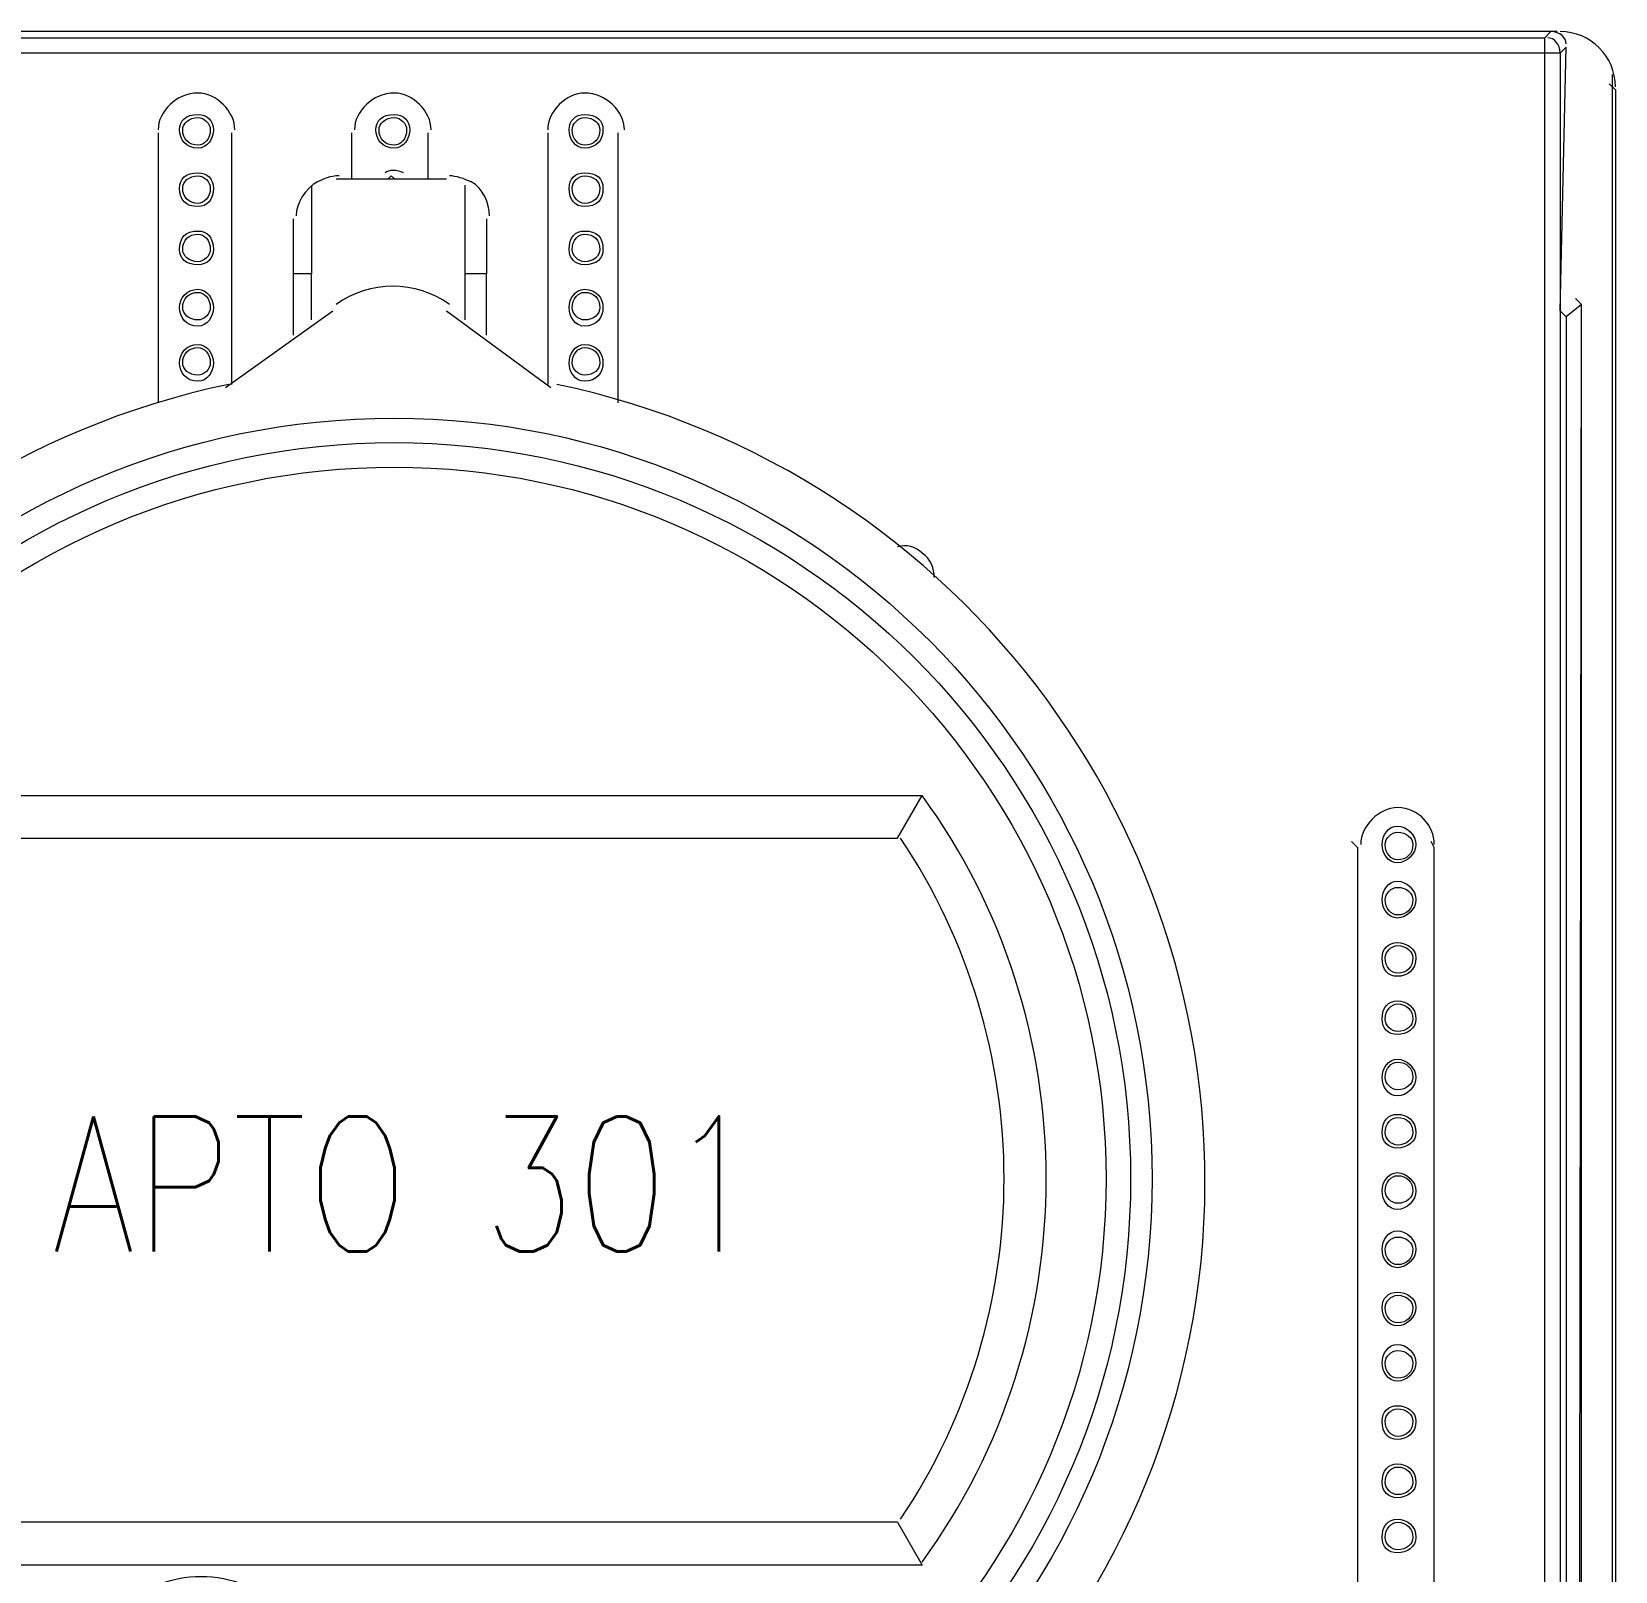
# Model space of a CAD drawing. Header units: metres. Extents: x 2999 to 3164, y 1641 to 1678.
# Drawn here: x 3004.64 to 3005.441, y 1656.895 to 1657.674 of the extents above; entities that cross this region are included whole.
import ezdxf

# ---------------------------------------------------------------- set-up
doc = ezdxf.new("R2010")
doc.units = ezdxf.units.M
doc.linetypes.add('CONTORNO_QUADRO_T', pattern=[0.35, 0.2, -0.15])
doc.styles.add('ROMANS', font='ROMANS.shx', dxfattribs={"width": 0.8, "height": 0.1})

msp = doc.modelspace()

# ---------------------------------------------------------------- linework, layer by layer
at = {"color": 7, "linetype": 'Continuous', "lineweight": 20, "true_color": 0x000007}
for points in [[(3005.41134, 1657.67379), (3004.23031, 1657.67379), (3004.23031, 1657.67379)], [(3005.40823, 1657.67379), (3004.23341, 1657.67379), (3004.23341, 1657.67379)], [(3004.23496, 1657.67069), (3005.40513, 1657.67069), (3005.40513, 1657.67069)], [(3005.40513, 1657.66293), (3004.23496, 1657.66293), (3004.23496, 1657.67069)], [(3005.40513, 1657.67069), (3005.40823, 1657.67379), (3005.40823, 1657.67379)], [(3005.41289, 1657.66293), (3005.40513, 1657.66293), (3005.40513, 1657.67069)], [(3005.40513, 1655.94026), (3005.40513, 1657.66293), (3005.40513, 1657.66293)], [(3005.41599, 1657.52946), (3005.41289, 1657.53256), (3005.41599, 1657.66603), (3005.41289, 1657.66293), (3005.41289, 1655.94026)], [(3005.43927, 1657.65206), (3005.43927, 1655.22637), (3005.43927, 1655.22637)], [(3005.44083, 1657.6443), (3005.43772, 1657.64741), (3005.43772, 1657.64741)], [(3005.44083, 1657.6443), (3005.44083, 1655.22482), (3005.44083, 1655.22482)], [(3004.70365, 1657.62258), (3004.70365, 1657.486), (3004.70365, 1657.486)], [(3004.7409, 1657.49532), (3004.7409, 1657.62258), (3004.7409, 1657.62258)], [(3004.80142, 1657.62258), (3004.80142, 1657.5993), (3004.80142, 1657.5993)], [(3004.84022, 1657.5993), (3004.84022, 1657.62258), (3004.84022, 1657.62258)], [(3004.90075, 1657.62258), (3004.90075, 1657.49532), (3004.90075, 1657.49532)], [(3004.93644, 1657.486), (3004.93644, 1657.62258), (3004.93644, 1657.62258)], [(3004.78125, 1657.59619), (3004.78125, 1657.55119), (3004.78125, 1657.55119)], [(3004.79366, 1657.5993), (3004.84953, 1657.5993), (3004.84953, 1657.5993)], [(3004.82315, 1657.5993), (3004.8216, 1657.60085), (3004.82005, 1657.5993)], [(3004.85884, 1657.59619), (3004.85884, 1657.55119), (3004.85884, 1657.55119)], [(3004.77194, 1657.57912), (3004.77194, 1657.55119), (3004.77194, 1657.55119)], [(3004.86971, 1657.57912), (3004.86971, 1657.55119), (3004.86971, 1657.55119)], [(3004.78125, 1657.52791), (3004.78125, 1657.55119), (3004.77194, 1657.55119), (3004.77194, 1657.52015)], [(3004.86971, 1657.52015), (3004.86971, 1657.55119), (3004.85884, 1657.55119), (3004.85884, 1657.52791)], [(3005.42375, 1655.28845), (3005.42065, 1655.29155), (3005.42375, 1657.53567), (3005.42065, 1657.53877)], [(3004.73779, 1657.49376), (3004.79211, 1657.53256), (3004.79211, 1657.53256)], [(3004.84953, 1657.53256), (3004.9023, 1657.49376), (3004.9023, 1657.49376)], [(3005.42375, 1655.28845), (3005.42375, 1657.53567), (3005.41599, 1657.52946), (3005.41599, 1655.29)], [(3004.55311, 1657.28735), (3005.09009, 1657.28735), (3005.09009, 1657.28735)], [(3004.56397, 1657.26563), (3005.07767, 1657.26563), (3005.09009, 1657.28735)], [(3005.31046, 1657.26097), (3005.30736, 1657.26408), (3005.30736, 1657.26408)], [(3005.31046, 1657.26097), (3005.31046, 1656.60139), (3005.31046, 1656.60139)], [(3005.31046, 1657.26097), (3005.31046, 1656.60139), (3005.31046, 1656.60139)], [(3005.34926, 1657.26097), (3005.34771, 1657.26408), (3005.34771, 1657.26408)], [(3005.34926, 1656.60139), (3005.34926, 1657.26097), (3005.34926, 1657.26097)], [(3005.34926, 1656.60139), (3005.34926, 1657.26097), (3005.34926, 1657.26097)], [(3005.07767, 1656.91954), (3004.56397, 1656.91954), (3004.56397, 1656.91954)], [(3005.07767, 1656.91954), (3005.09009, 1656.89782), (3005.09009, 1656.89782)], [(3005.09009, 1656.89782), (3004.55311, 1656.89782), (3004.55311, 1656.89782)]]:
    msp.add_lwpolyline(points, dxfattribs=at)
for points in [[(3005.41289, 1657.66293), (3005.41289, 1657.66758), (3005.40979, 1657.67069), (3005.40668, 1657.67069)], [(3005.41599, 1657.66758), (3005.41599, 1657.67069), (3005.41289, 1657.67379), (3005.40823, 1657.67379)], [(3005.44083, 1657.64585), (3005.44083, 1657.66137), (3005.42841, 1657.67379), (3005.41289, 1657.67379)], [(3005.44083, 1657.64585), (3005.44083, 1657.66137), (3005.42841, 1657.67379), (3005.41289, 1657.67379)], [(3004.82781, 1657.6024), (3004.8247, 1657.60395), (3004.82005, 1657.60395), (3004.81849, 1657.6024)], [(3004.78435, 1657.59774), (3004.77814, 1657.59464), (3004.77349, 1657.58688), (3004.77349, 1657.58067)], [(3004.79522, 1657.60085), (3004.79056, 1657.60085), (3004.78746, 1657.5993), (3004.78435, 1657.59774)], [(3004.86195, 1657.59774), (3004.85884, 1657.5993), (3004.85419, 1657.60085), (3004.85109, 1657.60085)], [(3004.87126, 1657.58067), (3004.87126, 1657.58688), (3004.86816, 1657.59464), (3004.86195, 1657.59774)], [(3004.85109, 1657.53567), (3004.83401, 1657.54808), (3004.81073, 1657.54808), (3004.79366, 1657.53567)], [(3005.09009, 1656.89937), (3005.17389, 1657.01421), (3005.17389, 1657.17251), (3005.09009, 1657.28735)], [(3005.07922, 1656.9211), (3005.14906, 1657.02508), (3005.14906, 1657.16165), (3005.07922, 1657.26563)]]:
    msp.add_open_spline(points, degree=3, dxfattribs=at)
for points, knots in [([(3004.74245, 1657.62413), (3004.74245, 1657.63344), (3004.73314, 1657.64275), (3004.72383, 1657.64275), (3004.72383, 1657.64275), (3004.71296, 1657.64275), (3004.70365, 1657.63344), (3004.70365, 1657.62413)], [0, 0, 0, 0, 0.125, 0.125, 0.125, 0.125001, 1, 1, 1, 1]), ([(3004.84177, 1657.62413), (3004.84177, 1657.63344), (3004.83246, 1657.64275), (3004.82315, 1657.64275), (3004.82315, 1657.64275), (3004.81229, 1657.64275), (3004.80297, 1657.63344), (3004.80297, 1657.62413)], [0, 0, 0, 0, 0.125, 0.125, 0.125, 0.125001, 1, 1, 1, 1]), ([(3004.93955, 1657.62413), (3004.93955, 1657.63344), (3004.93023, 1657.64275), (3004.91937, 1657.64275), (3004.91937, 1657.64275), (3004.91006, 1657.64275), (3004.90075, 1657.63344), (3004.90075, 1657.62413)], [0, 0, 0, 0, 0.125, 0.125, 0.125, 0.125001, 1, 1, 1, 1]), ([(3004.73159, 1657.62413), (3004.73159, 1657.62878), (3004.72848, 1657.63189), (3004.72383, 1657.63189), (3004.72383, 1657.63189), (3004.71762, 1657.63189), (3004.71451, 1657.62878), (3004.71451, 1657.62413), (3004.71451, 1657.62413), (3004.71451, 1657.61947), (3004.71762, 1657.61482), (3004.72383, 1657.61482), (3004.72383, 1657.61482), (3004.72848, 1657.61482), (3004.73159, 1657.61947), (3004.73159, 1657.62413)], [0, 0, 0, 0, 0.0625, 0.0625, 0.0625, 0.062501, 0.125, 0.125, 0.125, 0.125001, 0.1875, 0.1875, 0.1875, 0.187501, 1, 1, 1, 1]), ([(3004.73003, 1657.62413), (3004.73003, 1657.62723), (3004.72693, 1657.63034), (3004.72383, 1657.63034), (3004.72383, 1657.63034), (3004.71917, 1657.63034), (3004.71607, 1657.62723), (3004.71607, 1657.62413), (3004.71607, 1657.62413), (3004.71607, 1657.61947), (3004.71917, 1657.61637), (3004.72383, 1657.61637), (3004.72383, 1657.61637), (3004.72693, 1657.61637), (3004.73003, 1657.61947), (3004.73003, 1657.62413)], [0, 0, 0, 0, 0.0625, 0.0625, 0.0625, 0.062501, 0.125, 0.125, 0.125, 0.125001, 0.1875, 0.1875, 0.1875, 0.187501, 1, 1, 1, 1]), ([(3004.83091, 1657.62413), (3004.83091, 1657.62878), (3004.82781, 1657.63189), (3004.82315, 1657.63189), (3004.82315, 1657.63189), (3004.81694, 1657.63189), (3004.81384, 1657.62878), (3004.81384, 1657.62413), (3004.81384, 1657.62413), (3004.81384, 1657.61947), (3004.81694, 1657.61482), (3004.82315, 1657.61482), (3004.82315, 1657.61482), (3004.82781, 1657.61482), (3004.83091, 1657.61947), (3004.83091, 1657.62413)], [0, 0, 0, 0, 0.0625, 0.0625, 0.0625, 0.062501, 0.125, 0.125, 0.125, 0.125001, 0.1875, 0.1875, 0.1875, 0.187501, 1, 1, 1, 1]), ([(3004.82936, 1657.62413), (3004.82936, 1657.62723), (3004.82625, 1657.63034), (3004.82315, 1657.63034), (3004.82315, 1657.63034), (3004.81849, 1657.63034), (3004.81539, 1657.62723), (3004.81539, 1657.62413), (3004.81539, 1657.62413), (3004.81539, 1657.61947), (3004.81849, 1657.61637), (3004.82315, 1657.61637), (3004.82315, 1657.61637), (3004.82625, 1657.61637), (3004.82936, 1657.61947), (3004.82936, 1657.62413)], [0, 0, 0, 0, 0.0625, 0.0625, 0.0625, 0.062501, 0.125, 0.125, 0.125, 0.125001, 0.1875, 0.1875, 0.1875, 0.187501, 1, 1, 1, 1]), ([(3004.92868, 1657.62413), (3004.92868, 1657.62878), (3004.92558, 1657.63189), (3004.91937, 1657.63189), (3004.91937, 1657.63189), (3004.91472, 1657.63189), (3004.91161, 1657.62878), (3004.91161, 1657.62413), (3004.91161, 1657.62413), (3004.91161, 1657.61947), (3004.91472, 1657.61482), (3004.91937, 1657.61482), (3004.91937, 1657.61482), (3004.92558, 1657.61482), (3004.92868, 1657.61947), (3004.92868, 1657.62413)], [0, 0, 0, 0, 0.0625, 0.0625, 0.0625, 0.062501, 0.125, 0.125, 0.125, 0.125001, 0.1875, 0.1875, 0.1875, 0.187501, 1, 1, 1, 1]), ([(3004.92713, 1657.62413), (3004.92713, 1657.62723), (3004.92403, 1657.63034), (3004.91937, 1657.63034), (3004.91937, 1657.63034), (3004.91627, 1657.63034), (3004.91316, 1657.62723), (3004.91316, 1657.62413), (3004.91316, 1657.62413), (3004.91316, 1657.61947), (3004.91627, 1657.61637), (3004.91937, 1657.61637), (3004.91937, 1657.61637), (3004.92403, 1657.61637), (3004.92713, 1657.61947), (3004.92713, 1657.62413)], [0, 0, 0, 0, 0.0625, 0.0625, 0.0625, 0.062501, 0.125, 0.125, 0.125, 0.125001, 0.1875, 0.1875, 0.1875, 0.187501, 1, 1, 1, 1]), ([(3004.73159, 1657.59464), (3004.73159, 1657.5993), (3004.72848, 1657.6024), (3004.72383, 1657.6024), (3004.72383, 1657.6024), (3004.71762, 1657.6024), (3004.71451, 1657.5993), (3004.71451, 1657.59464), (3004.71451, 1657.59464), (3004.71451, 1657.58843), (3004.71762, 1657.58533), (3004.72383, 1657.58533), (3004.72383, 1657.58533), (3004.72848, 1657.58533), (3004.73159, 1657.58843), (3004.73159, 1657.59464)], [0, 0, 0, 0, 0.0625, 0.0625, 0.0625, 0.062501, 0.125, 0.125, 0.125, 0.125001, 0.1875, 0.1875, 0.1875, 0.187501, 1, 1, 1, 1]), ([(3004.92868, 1657.59464), (3004.92868, 1657.5993), (3004.92558, 1657.6024), (3004.91937, 1657.6024), (3004.91937, 1657.6024), (3004.91472, 1657.6024), (3004.91161, 1657.5993), (3004.91161, 1657.59464), (3004.91161, 1657.59464), (3004.91161, 1657.58843), (3004.91472, 1657.58533), (3004.91937, 1657.58533), (3004.91937, 1657.58533), (3004.92558, 1657.58533), (3004.92868, 1657.58843), (3004.92868, 1657.59464)], [0, 0, 0, 0, 0.0625, 0.0625, 0.0625, 0.062501, 0.125, 0.125, 0.125, 0.125001, 0.1875, 0.1875, 0.1875, 0.187501, 1, 1, 1, 1]), ([(3004.73003, 1657.59464), (3004.73003, 1657.59774), (3004.72693, 1657.60085), (3004.72383, 1657.60085), (3004.72383, 1657.60085), (3004.71917, 1657.60085), (3004.71607, 1657.59774), (3004.71607, 1657.59464), (3004.71607, 1657.59464), (3004.71607, 1657.58998), (3004.71917, 1657.58688), (3004.72383, 1657.58688), (3004.72383, 1657.58688), (3004.72693, 1657.58688), (3004.73003, 1657.58998), (3004.73003, 1657.59464)], [0, 0, 0, 0, 0.0625, 0.0625, 0.0625, 0.062501, 0.125, 0.125, 0.125, 0.125001, 0.1875, 0.1875, 0.1875, 0.187501, 1, 1, 1, 1]), ([(3004.92713, 1657.59464), (3004.92713, 1657.59774), (3004.92403, 1657.60085), (3004.91937, 1657.60085), (3004.91937, 1657.60085), (3004.91627, 1657.60085), (3004.91316, 1657.59774), (3004.91316, 1657.59464), (3004.91316, 1657.59464), (3004.91316, 1657.58998), (3004.91627, 1657.58688), (3004.91937, 1657.58688), (3004.91937, 1657.58688), (3004.92403, 1657.58688), (3004.92713, 1657.58998), (3004.92713, 1657.59464)], [0, 0, 0, 0, 0.0625, 0.0625, 0.0625, 0.062501, 0.125, 0.125, 0.125, 0.125001, 0.1875, 0.1875, 0.1875, 0.187501, 1, 1, 1, 1]), ([(3004.73159, 1657.5636), (3004.73159, 1657.56981), (3004.72848, 1657.57291), (3004.72383, 1657.57291), (3004.72383, 1657.57291), (3004.71762, 1657.57291), (3004.71451, 1657.56981), (3004.71451, 1657.5636), (3004.71451, 1657.5636), (3004.71451, 1657.55895), (3004.71762, 1657.55584), (3004.72383, 1657.55584), (3004.72383, 1657.55584), (3004.72848, 1657.55584), (3004.73159, 1657.55895), (3004.73159, 1657.5636)], [0, 0, 0, 0, 0.0625, 0.0625, 0.0625, 0.062501, 0.125, 0.125, 0.125, 0.125001, 0.1875, 0.1875, 0.1875, 0.187501, 1, 1, 1, 1]), ([(3004.73003, 1657.5636), (3004.73003, 1657.56826), (3004.72693, 1657.57136), (3004.72383, 1657.57136), (3004.72383, 1657.57136), (3004.71917, 1657.57136), (3004.71607, 1657.56826), (3004.71607, 1657.5636), (3004.71607, 1657.5636), (3004.71607, 1657.5605), (3004.71917, 1657.55739), (3004.72383, 1657.55739), (3004.72383, 1657.55739), (3004.72693, 1657.55739), (3004.73003, 1657.5605), (3004.73003, 1657.5636)], [0, 0, 0, 0, 0.0625, 0.0625, 0.0625, 0.062501, 0.125, 0.125, 0.125, 0.125001, 0.1875, 0.1875, 0.1875, 0.187501, 1, 1, 1, 1]), ([(3004.92868, 1657.5636), (3004.92868, 1657.56981), (3004.92558, 1657.57291), (3004.91937, 1657.57291), (3004.91937, 1657.57291), (3004.91472, 1657.57291), (3004.91161, 1657.56981), (3004.91161, 1657.5636), (3004.91161, 1657.5636), (3004.91161, 1657.55895), (3004.91472, 1657.55584), (3004.91937, 1657.55584), (3004.91937, 1657.55584), (3004.92558, 1657.55584), (3004.92868, 1657.55895), (3004.92868, 1657.5636)], [0, 0, 0, 0, 0.0625, 0.0625, 0.0625, 0.062501, 0.125, 0.125, 0.125, 0.125001, 0.1875, 0.1875, 0.1875, 0.187501, 1, 1, 1, 1]), ([(3004.92713, 1657.5636), (3004.92713, 1657.56826), (3004.92403, 1657.57136), (3004.91937, 1657.57136), (3004.91937, 1657.57136), (3004.91627, 1657.57136), (3004.91316, 1657.56826), (3004.91316, 1657.5636), (3004.91316, 1657.5636), (3004.91316, 1657.5605), (3004.91627, 1657.55739), (3004.91937, 1657.55739), (3004.91937, 1657.55739), (3004.92403, 1657.55739), (3004.92713, 1657.5605), (3004.92713, 1657.5636)], [0, 0, 0, 0, 0.0625, 0.0625, 0.0625, 0.062501, 0.125, 0.125, 0.125, 0.125001, 0.1875, 0.1875, 0.1875, 0.187501, 1, 1, 1, 1]), ([(3004.73159, 1657.53411), (3004.73159, 1657.53877), (3004.72848, 1657.54343), (3004.72383, 1657.54343), (3004.72383, 1657.54343), (3004.71762, 1657.54343), (3004.71451, 1657.53877), (3004.71451, 1657.53411), (3004.71451, 1657.53411), (3004.71451, 1657.52946), (3004.71762, 1657.5248), (3004.72383, 1657.5248), (3004.72383, 1657.5248), (3004.72848, 1657.5248), (3004.73159, 1657.52946), (3004.73159, 1657.53411)], [0, 0, 0, 0, 0.0625, 0.0625, 0.0625, 0.062501, 0.125, 0.125, 0.125, 0.125001, 0.1875, 0.1875, 0.1875, 0.187501, 1, 1, 1, 1]), ([(3004.73003, 1657.53411), (3004.73003, 1657.53877), (3004.72693, 1657.54187), (3004.72383, 1657.54187), (3004.72383, 1657.54187), (3004.71917, 1657.54187), (3004.71607, 1657.53877), (3004.71607, 1657.53411), (3004.71607, 1657.53411), (3004.71607, 1657.53101), (3004.71917, 1657.52791), (3004.72383, 1657.52791), (3004.72383, 1657.52791), (3004.72693, 1657.52791), (3004.73003, 1657.53101), (3004.73003, 1657.53411)], [0, 0, 0, 0, 0.0625, 0.0625, 0.0625, 0.062501, 0.125, 0.125, 0.125, 0.125001, 0.1875, 0.1875, 0.1875, 0.187501, 1, 1, 1, 1]), ([(3004.92868, 1657.53411), (3004.92868, 1657.53877), (3004.92558, 1657.54343), (3004.91937, 1657.54343), (3004.91937, 1657.54343), (3004.91472, 1657.54343), (3004.91161, 1657.53877), (3004.91161, 1657.53411), (3004.91161, 1657.53411), (3004.91161, 1657.52946), (3004.91472, 1657.5248), (3004.91937, 1657.5248), (3004.91937, 1657.5248), (3004.92558, 1657.5248), (3004.92868, 1657.52946), (3004.92868, 1657.53411)], [0, 0, 0, 0, 0.0625, 0.0625, 0.0625, 0.062501, 0.125, 0.125, 0.125, 0.125001, 0.1875, 0.1875, 0.1875, 0.187501, 1, 1, 1, 1]), ([(3004.92713, 1657.53411), (3004.92713, 1657.53877), (3004.92403, 1657.54187), (3004.91937, 1657.54187), (3004.91937, 1657.54187), (3004.91627, 1657.54187), (3004.91316, 1657.53877), (3004.91316, 1657.53411), (3004.91316, 1657.53411), (3004.91316, 1657.53101), (3004.91627, 1657.52791), (3004.91937, 1657.52791), (3004.91937, 1657.52791), (3004.92403, 1657.52791), (3004.92713, 1657.53101), (3004.92713, 1657.53411)], [0, 0, 0, 0, 0.0625, 0.0625, 0.0625, 0.062501, 0.125, 0.125, 0.125, 0.125001, 0.1875, 0.1875, 0.1875, 0.187501, 1, 1, 1, 1]), ([(3004.73159, 1657.50618), (3004.73159, 1657.51084), (3004.72848, 1657.51549), (3004.72383, 1657.51549), (3004.72383, 1657.51549), (3004.71762, 1657.51549), (3004.71451, 1657.51084), (3004.71451, 1657.50618), (3004.71451, 1657.50618), (3004.71451, 1657.50152), (3004.71762, 1657.49687), (3004.72383, 1657.49687), (3004.72383, 1657.49687), (3004.72848, 1657.49687), (3004.73159, 1657.50152), (3004.73159, 1657.50618)], [0, 0, 0, 0, 0.0625, 0.0625, 0.0625, 0.062501, 0.125, 0.125, 0.125, 0.125001, 0.1875, 0.1875, 0.1875, 0.187501, 1, 1, 1, 1]), ([(3004.92868, 1657.50618), (3004.92868, 1657.51084), (3004.92558, 1657.51549), (3004.91937, 1657.51549), (3004.91937, 1657.51549), (3004.91472, 1657.51549), (3004.91161, 1657.51084), (3004.91161, 1657.50618), (3004.91161, 1657.50618), (3004.91161, 1657.50152), (3004.91472, 1657.49687), (3004.91937, 1657.49687), (3004.91937, 1657.49687), (3004.92558, 1657.49687), (3004.92868, 1657.50152), (3004.92868, 1657.50618)], [0, 0, 0, 0, 0.0625, 0.0625, 0.0625, 0.062501, 0.125, 0.125, 0.125, 0.125001, 0.1875, 0.1875, 0.1875, 0.187501, 1, 1, 1, 1]), ([(3004.73003, 1657.50618), (3004.73003, 1657.51084), (3004.72693, 1657.51394), (3004.72383, 1657.51394), (3004.72383, 1657.51394), (3004.71917, 1657.51394), (3004.71607, 1657.51084), (3004.71607, 1657.50618), (3004.71607, 1657.50618), (3004.71607, 1657.50308), (3004.71917, 1657.49997), (3004.72383, 1657.49997), (3004.72383, 1657.49997), (3004.72693, 1657.49997), (3004.73003, 1657.50308), (3004.73003, 1657.50618)], [0, 0, 0, 0, 0.0625, 0.0625, 0.0625, 0.062501, 0.125, 0.125, 0.125, 0.125001, 0.1875, 0.1875, 0.1875, 0.187501, 1, 1, 1, 1]), ([(3004.92713, 1657.50618), (3004.92713, 1657.51084), (3004.92403, 1657.51394), (3004.91937, 1657.51394), (3004.91937, 1657.51394), (3004.91627, 1657.51394), (3004.91316, 1657.51084), (3004.91316, 1657.50618), (3004.91316, 1657.50618), (3004.91316, 1657.50308), (3004.91627, 1657.49997), (3004.91937, 1657.49997), (3004.91937, 1657.49997), (3004.92403, 1657.49997), (3004.92713, 1657.50308), (3004.92713, 1657.50618)], [0, 0, 0, 0, 0.0625, 0.0625, 0.0625, 0.062501, 0.125, 0.125, 0.125, 0.125001, 0.1875, 0.1875, 0.1875, 0.187501, 1, 1, 1, 1]), ([(3004.73934, 1657.49532), (3004.53294, 1657.45186), (3004.39326, 1657.26097), (3004.41499, 1657.05146), (3004.41499, 1657.05146), (3004.43516, 1656.84195), (3004.61209, 1656.68365), (3004.82315, 1656.68365), (3004.82315, 1656.68365), (3005.03266, 1656.68365), (3005.20958, 1656.84195), (3005.23131, 1657.05146), (3005.23131, 1657.05146), (3005.25149, 1657.26097), (3005.11181, 1657.45186), (3004.9054, 1657.49532)], [0, 0, 0, 0, 0.0625, 0.0625, 0.0625, 0.062501, 0.125, 0.125, 0.125, 0.125001, 0.1875, 0.1875, 0.1875, 0.187501, 1, 1, 1, 1]), ([(3005.20648, 1657.09336), (3005.20648, 1657.30598), (3005.03421, 1657.47824), (3004.82315, 1657.47824), (3004.82315, 1657.47824), (3004.61053, 1657.47824), (3004.43827, 1657.30598), (3004.43827, 1657.09336), (3004.43827, 1657.09336), (3004.43827, 1656.88074), (3004.61053, 1656.70848), (3004.82315, 1656.70848), (3004.82315, 1656.70848), (3005.03421, 1656.70848), (3005.20648, 1656.88074), (3005.20648, 1657.09336)], [0, 0, 0, 0, 0.0625, 0.0625, 0.0625, 0.062501, 0.125, 0.125, 0.125, 0.125001, 0.1875, 0.1875, 0.1875, 0.187501, 1, 1, 1, 1]), ([(3005.19562, 1657.09336), (3005.19562, 1657.29977), (3005.02801, 1657.46583), (3004.82315, 1657.46583), (3004.82315, 1657.46583), (3004.61674, 1657.46583), (3004.45068, 1657.29977), (3004.45068, 1657.09336), (3004.45068, 1657.09336), (3004.45068, 1656.88695), (3004.61674, 1656.72089), (3004.82315, 1656.72089), (3004.82315, 1656.72089), (3005.02801, 1656.72089), (3005.19562, 1656.88695), (3005.19562, 1657.09336)], [0, 0, 0, 0, 0.0625, 0.0625, 0.0625, 0.062501, 0.125, 0.125, 0.125, 0.125001, 0.1875, 0.1875, 0.1875, 0.187501, 1, 1, 1, 1]), ([(3005.1832, 1657.09336), (3005.1832, 1657.29201), (3005.0218, 1657.45341), (3004.82315, 1657.45341), (3004.82315, 1657.45341), (3004.62295, 1657.45341), (3004.46155, 1657.29201), (3004.46155, 1657.09336), (3004.46155, 1657.09336), (3004.46155, 1656.89471), (3004.62295, 1656.73331), (3004.82315, 1656.73331), (3004.82315, 1656.73331), (3005.0218, 1656.73331), (3005.1832, 1656.89471), (3005.1832, 1657.09336)], [0, 0, 0, 0, 0.0625, 0.0625, 0.0625, 0.062501, 0.125, 0.125, 0.125, 0.125001, 0.1875, 0.1875, 0.1875, 0.187501, 1, 1, 1, 1]), ([(3005.09629, 1657.39754), (3005.09629, 1657.4022), (3005.09474, 1657.40685), (3005.09009, 1657.40996), (3005.09009, 1657.40996), (3005.08698, 1657.41306), (3005.08233, 1657.41461), (3005.07767, 1657.41306)], [0, 0, 0, 0, 0.125, 0.125, 0.125, 0.125001, 1, 1, 1, 1]), ([(3005.34926, 1657.26252), (3005.34926, 1657.27184), (3005.3415, 1657.28115), (3005.33064, 1657.28115), (3005.33064, 1657.28115), (3005.32133, 1657.28115), (3005.31201, 1657.27184), (3005.31201, 1657.26252)], [0, 0, 0, 0, 0.125, 0.125, 0.125, 0.125001, 1, 1, 1, 1]), ([(3005.34926, 1657.26252), (3005.34926, 1657.27184), (3005.3415, 1657.28115), (3005.33064, 1657.28115), (3005.33064, 1657.28115), (3005.32133, 1657.28115), (3005.31201, 1657.27184), (3005.31201, 1657.26252)], [0, 0, 0, 0, 0.125, 0.125, 0.125, 0.125001, 1, 1, 1, 1]), ([(3005.33995, 1657.26252), (3005.33995, 1657.26718), (3005.33529, 1657.27184), (3005.33064, 1657.27184), (3005.33064, 1657.27184), (3005.32598, 1657.27184), (3005.32288, 1657.26718), (3005.32288, 1657.26252), (3005.32288, 1657.26252), (3005.32288, 1657.25787), (3005.32598, 1657.25321), (3005.33064, 1657.25321), (3005.33064, 1657.25321), (3005.33529, 1657.25321), (3005.33995, 1657.25787), (3005.33995, 1657.26252)], [0, 0, 0, 0, 0.0625, 0.0625, 0.0625, 0.062501, 0.125, 0.125, 0.125, 0.125001, 0.1875, 0.1875, 0.1875, 0.187501, 1, 1, 1, 1]), ([(3005.3384, 1657.26252), (3005.3384, 1657.26563), (3005.33529, 1657.26873), (3005.33064, 1657.26873), (3005.33064, 1657.26873), (3005.32753, 1657.26873), (3005.32443, 1657.26563), (3005.32443, 1657.26252), (3005.32443, 1657.26252), (3005.32443, 1657.25787), (3005.32753, 1657.25476), (3005.33064, 1657.25476), (3005.33064, 1657.25476), (3005.33529, 1657.25476), (3005.3384, 1657.25787), (3005.3384, 1657.26252)], [0, 0, 0, 0, 0.0625, 0.0625, 0.0625, 0.062501, 0.125, 0.125, 0.125, 0.125001, 0.1875, 0.1875, 0.1875, 0.187501, 1, 1, 1, 1]), ([(3005.33995, 1657.23459), (3005.33995, 1657.23924), (3005.33529, 1657.2439), (3005.33064, 1657.2439), (3005.33064, 1657.2439), (3005.32598, 1657.2439), (3005.32288, 1657.23924), (3005.32288, 1657.23459), (3005.32288, 1657.23459), (3005.32288, 1657.22993), (3005.32598, 1657.22528), (3005.33064, 1657.22528), (3005.33064, 1657.22528), (3005.33529, 1657.22528), (3005.33995, 1657.22993), (3005.33995, 1657.23459)], [0, 0, 0, 0, 0.0625, 0.0625, 0.0625, 0.062501, 0.125, 0.125, 0.125, 0.125001, 0.1875, 0.1875, 0.1875, 0.187501, 1, 1, 1, 1]), ([(3005.3384, 1657.23459), (3005.3384, 1657.23769), (3005.33529, 1657.2408), (3005.33064, 1657.2408), (3005.33064, 1657.2408), (3005.32753, 1657.2408), (3005.32443, 1657.23769), (3005.32443, 1657.23459), (3005.32443, 1657.23459), (3005.32443, 1657.22993), (3005.32753, 1657.22683), (3005.33064, 1657.22683), (3005.33064, 1657.22683), (3005.33529, 1657.22683), (3005.3384, 1657.22993), (3005.3384, 1657.23459)], [0, 0, 0, 0, 0.0625, 0.0625, 0.0625, 0.062501, 0.125, 0.125, 0.125, 0.125001, 0.1875, 0.1875, 0.1875, 0.187501, 1, 1, 1, 1]), ([(3005.33995, 1657.2051), (3005.33995, 1657.20976), (3005.33529, 1657.21286), (3005.33064, 1657.21286), (3005.33064, 1657.21286), (3005.32598, 1657.21286), (3005.32288, 1657.20976), (3005.32288, 1657.2051), (3005.32288, 1657.2051), (3005.32288, 1657.19889), (3005.32598, 1657.19579), (3005.33064, 1657.19579), (3005.33064, 1657.19579), (3005.33529, 1657.19579), (3005.33995, 1657.19889), (3005.33995, 1657.2051)], [0, 0, 0, 0, 0.0625, 0.0625, 0.0625, 0.062501, 0.125, 0.125, 0.125, 0.125001, 0.1875, 0.1875, 0.1875, 0.187501, 1, 1, 1, 1]), ([(3005.3384, 1657.2051), (3005.3384, 1657.20821), (3005.33529, 1657.21131), (3005.33064, 1657.21131), (3005.33064, 1657.21131), (3005.32753, 1657.21131), (3005.32443, 1657.20821), (3005.32443, 1657.2051), (3005.32443, 1657.2051), (3005.32443, 1657.20045), (3005.32753, 1657.19734), (3005.33064, 1657.19734), (3005.33064, 1657.19734), (3005.33529, 1657.19734), (3005.3384, 1657.20045), (3005.3384, 1657.2051)], [0, 0, 0, 0, 0.0625, 0.0625, 0.0625, 0.062501, 0.125, 0.125, 0.125, 0.125001, 0.1875, 0.1875, 0.1875, 0.187501, 1, 1, 1, 1]), ([(3005.33995, 1657.17406), (3005.33995, 1657.18027), (3005.33529, 1657.18337), (3005.33064, 1657.18337), (3005.33064, 1657.18337), (3005.32598, 1657.18337), (3005.32288, 1657.18027), (3005.32288, 1657.17406), (3005.32288, 1657.17406), (3005.32288, 1657.16941), (3005.32598, 1657.1663), (3005.33064, 1657.1663), (3005.33064, 1657.1663), (3005.33529, 1657.1663), (3005.33995, 1657.16941), (3005.33995, 1657.17406)], [0, 0, 0, 0, 0.0625, 0.0625, 0.0625, 0.062501, 0.125, 0.125, 0.125, 0.125001, 0.1875, 0.1875, 0.1875, 0.187501, 1, 1, 1, 1]), ([(3005.3384, 1657.17406), (3005.3384, 1657.17872), (3005.33529, 1657.18182), (3005.33064, 1657.18182), (3005.33064, 1657.18182), (3005.32753, 1657.18182), (3005.32443, 1657.17872), (3005.32443, 1657.17406), (3005.32443, 1657.17406), (3005.32443, 1657.17096), (3005.32753, 1657.16786), (3005.33064, 1657.16786), (3005.33064, 1657.16786), (3005.33529, 1657.16786), (3005.3384, 1657.17096), (3005.3384, 1657.17406)], [0, 0, 0, 0, 0.0625, 0.0625, 0.0625, 0.062501, 0.125, 0.125, 0.125, 0.125001, 0.1875, 0.1875, 0.1875, 0.187501, 1, 1, 1, 1]), ([(3005.33995, 1657.14458), (3005.33995, 1657.14923), (3005.33529, 1657.15389), (3005.33064, 1657.15389), (3005.33064, 1657.15389), (3005.32598, 1657.15389), (3005.32288, 1657.14923), (3005.32288, 1657.14458), (3005.32288, 1657.14458), (3005.32288, 1657.13992), (3005.32598, 1657.13526), (3005.33064, 1657.13526), (3005.33064, 1657.13526), (3005.33529, 1657.13526), (3005.33995, 1657.13992), (3005.33995, 1657.14458)], [0, 0, 0, 0, 0.0625, 0.0625, 0.0625, 0.062501, 0.125, 0.125, 0.125, 0.125001, 0.1875, 0.1875, 0.1875, 0.187501, 1, 1, 1, 1]), ([(3005.3384, 1657.14458), (3005.3384, 1657.14923), (3005.33529, 1657.15234), (3005.33064, 1657.15234), (3005.33064, 1657.15234), (3005.32753, 1657.15234), (3005.32443, 1657.14923), (3005.32443, 1657.14458), (3005.32443, 1657.14458), (3005.32443, 1657.14147), (3005.32753, 1657.13837), (3005.33064, 1657.13837), (3005.33064, 1657.13837), (3005.33529, 1657.13837), (3005.3384, 1657.14147), (3005.3384, 1657.14458)], [0, 0, 0, 0, 0.0625, 0.0625, 0.0625, 0.062501, 0.125, 0.125, 0.125, 0.125001, 0.1875, 0.1875, 0.1875, 0.187501, 1, 1, 1, 1]), ([(3005.33995, 1657.11664), (3005.33995, 1657.12285), (3005.33529, 1657.12595), (3005.33064, 1657.12595), (3005.33064, 1657.12595), (3005.32598, 1657.12595), (3005.32288, 1657.12285), (3005.32288, 1657.11664), (3005.32288, 1657.11664), (3005.32288, 1657.11198), (3005.32598, 1657.10888), (3005.33064, 1657.10888), (3005.33064, 1657.10888), (3005.33529, 1657.10888), (3005.33995, 1657.11198), (3005.33995, 1657.11664)], [0, 0, 0, 0, 0.0625, 0.0625, 0.0625, 0.062501, 0.125, 0.125, 0.125, 0.125001, 0.1875, 0.1875, 0.1875, 0.187501, 1, 1, 1, 1]), ([(3005.3384, 1657.11664), (3005.3384, 1657.1213), (3005.33529, 1657.1244), (3005.33064, 1657.1244), (3005.33064, 1657.1244), (3005.32753, 1657.1244), (3005.32443, 1657.1213), (3005.32443, 1657.11664), (3005.32443, 1657.11664), (3005.32443, 1657.11354), (3005.32753, 1657.11043), (3005.33064, 1657.11043), (3005.33064, 1657.11043), (3005.33529, 1657.11043), (3005.3384, 1657.11354), (3005.3384, 1657.11664)], [0, 0, 0, 0, 0.0625, 0.0625, 0.0625, 0.062501, 0.125, 0.125, 0.125, 0.125001, 0.1875, 0.1875, 0.1875, 0.187501, 1, 1, 1, 1]), ([(3005.33995, 1657.08715), (3005.33995, 1657.09181), (3005.33529, 1657.09647), (3005.33064, 1657.09647), (3005.33064, 1657.09647), (3005.32598, 1657.09647), (3005.32288, 1657.09181), (3005.32288, 1657.08715), (3005.32288, 1657.08715), (3005.32288, 1657.0825), (3005.32598, 1657.07784), (3005.33064, 1657.07784), (3005.33064, 1657.07784), (3005.33529, 1657.07784), (3005.33995, 1657.0825), (3005.33995, 1657.08715)], [0, 0, 0, 0, 0.0625, 0.0625, 0.0625, 0.062501, 0.125, 0.125, 0.125, 0.125001, 0.1875, 0.1875, 0.1875, 0.187501, 1, 1, 1, 1]), ([(3005.3384, 1657.08715), (3005.3384, 1657.09181), (3005.33529, 1657.09491), (3005.33064, 1657.09491), (3005.33064, 1657.09491), (3005.32753, 1657.09491), (3005.32443, 1657.09181), (3005.32443, 1657.08715), (3005.32443, 1657.08715), (3005.32443, 1657.08405), (3005.32753, 1657.08095), (3005.33064, 1657.08095), (3005.33064, 1657.08095), (3005.33529, 1657.08095), (3005.3384, 1657.08405), (3005.3384, 1657.08715)], [0, 0, 0, 0, 0.0625, 0.0625, 0.0625, 0.062501, 0.125, 0.125, 0.125, 0.125001, 0.1875, 0.1875, 0.1875, 0.187501, 1, 1, 1, 1]), ([(3005.33995, 1657.05767), (3005.33995, 1657.06232), (3005.33529, 1657.06698), (3005.33064, 1657.06698), (3005.33064, 1657.06698), (3005.32598, 1657.06698), (3005.32288, 1657.06232), (3005.32288, 1657.05767), (3005.32288, 1657.05767), (3005.32288, 1657.05301), (3005.32598, 1657.04836), (3005.33064, 1657.04836), (3005.33064, 1657.04836), (3005.33529, 1657.04836), (3005.33995, 1657.05301), (3005.33995, 1657.05767)], [0, 0, 0, 0, 0.0625, 0.0625, 0.0625, 0.062501, 0.125, 0.125, 0.125, 0.125001, 0.1875, 0.1875, 0.1875, 0.187501, 1, 1, 1, 1]), ([(3005.3384, 1657.05767), (3005.3384, 1657.06077), (3005.33529, 1657.06387), (3005.33064, 1657.06387), (3005.33064, 1657.06387), (3005.32753, 1657.06387), (3005.32443, 1657.06077), (3005.32443, 1657.05767), (3005.32443, 1657.05767), (3005.32443, 1657.05301), (3005.32753, 1657.04991), (3005.33064, 1657.04991), (3005.33064, 1657.04991), (3005.33529, 1657.04991), (3005.3384, 1657.05301), (3005.3384, 1657.05767)], [0, 0, 0, 0, 0.0625, 0.0625, 0.0625, 0.062501, 0.125, 0.125, 0.125, 0.125001, 0.1875, 0.1875, 0.1875, 0.187501, 1, 1, 1, 1]), ([(3005.33995, 1657.02818), (3005.33995, 1657.03284), (3005.33529, 1657.03594), (3005.33064, 1657.03594), (3005.33064, 1657.03594), (3005.32598, 1657.03594), (3005.32288, 1657.03284), (3005.32288, 1657.02818), (3005.32288, 1657.02818), (3005.32288, 1657.02352), (3005.32598, 1657.01887), (3005.33064, 1657.01887), (3005.33064, 1657.01887), (3005.33529, 1657.01887), (3005.33995, 1657.02352), (3005.33995, 1657.02818)], [0, 0, 0, 0, 0.0625, 0.0625, 0.0625, 0.062501, 0.125, 0.125, 0.125, 0.125001, 0.1875, 0.1875, 0.1875, 0.187501, 1, 1, 1, 1]), ([(3005.3384, 1657.02818), (3005.3384, 1657.03128), (3005.33529, 1657.03439), (3005.33064, 1657.03439), (3005.33064, 1657.03439), (3005.32753, 1657.03439), (3005.32443, 1657.03128), (3005.32443, 1657.02818), (3005.32443, 1657.02818), (3005.32443, 1657.02352), (3005.32753, 1657.02042), (3005.33064, 1657.02042), (3005.33064, 1657.02042), (3005.33529, 1657.02042), (3005.3384, 1657.02352), (3005.3384, 1657.02818)], [0, 0, 0, 0, 0.0625, 0.0625, 0.0625, 0.062501, 0.125, 0.125, 0.125, 0.125001, 0.1875, 0.1875, 0.1875, 0.187501, 1, 1, 1, 1]), ([(3005.33995, 1657.00024), (3005.33995, 1657.0049), (3005.33529, 1657.00956), (3005.33064, 1657.00956), (3005.33064, 1657.00956), (3005.32598, 1657.00956), (3005.32288, 1657.0049), (3005.32288, 1657.00024), (3005.32288, 1657.00024), (3005.32288, 1656.99559), (3005.32598, 1656.99093), (3005.33064, 1656.99093), (3005.33064, 1656.99093), (3005.33529, 1656.99093), (3005.33995, 1656.99559), (3005.33995, 1657.00024)], [0, 0, 0, 0, 0.0625, 0.0625, 0.0625, 0.062501, 0.125, 0.125, 0.125, 0.125001, 0.1875, 0.1875, 0.1875, 0.187501, 1, 1, 1, 1]), ([(3005.3384, 1657.00024), (3005.3384, 1657.00335), (3005.33529, 1657.00645), (3005.33064, 1657.00645), (3005.33064, 1657.00645), (3005.32753, 1657.00645), (3005.32443, 1657.00335), (3005.32443, 1657.00024), (3005.32443, 1657.00024), (3005.32443, 1656.99559), (3005.32753, 1656.99248), (3005.33064, 1656.99248), (3005.33064, 1656.99248), (3005.33529, 1656.99248), (3005.3384, 1656.99559), (3005.3384, 1657.00024)], [0, 0, 0, 0, 0.0625, 0.0625, 0.0625, 0.062501, 0.125, 0.125, 0.125, 0.125001, 0.1875, 0.1875, 0.1875, 0.187501, 1, 1, 1, 1]), ([(3005.33995, 1656.97076), (3005.33995, 1656.97541), (3005.33529, 1656.97852), (3005.33064, 1656.97852), (3005.33064, 1656.97852), (3005.32598, 1656.97852), (3005.32288, 1656.97541), (3005.32288, 1656.97076), (3005.32288, 1656.97076), (3005.32288, 1656.96455), (3005.32598, 1656.96145), (3005.33064, 1656.96145), (3005.33064, 1656.96145), (3005.33529, 1656.96145), (3005.33995, 1656.96455), (3005.33995, 1656.97076)], [0, 0, 0, 0, 0.0625, 0.0625, 0.0625, 0.062501, 0.125, 0.125, 0.125, 0.125001, 0.1875, 0.1875, 0.1875, 0.187501, 1, 1, 1, 1]), ([(3005.3384, 1656.97076), (3005.3384, 1656.97386), (3005.33529, 1656.97697), (3005.33064, 1656.97697), (3005.33064, 1656.97697), (3005.32753, 1656.97697), (3005.32443, 1656.97386), (3005.32443, 1656.97076), (3005.32443, 1656.97076), (3005.32443, 1656.9661), (3005.32753, 1656.963), (3005.33064, 1656.963), (3005.33064, 1656.963), (3005.33529, 1656.963), (3005.3384, 1656.9661), (3005.3384, 1656.97076)], [0, 0, 0, 0, 0.0625, 0.0625, 0.0625, 0.062501, 0.125, 0.125, 0.125, 0.125001, 0.1875, 0.1875, 0.1875, 0.187501, 1, 1, 1, 1]), ([(3005.33995, 1656.93972), (3005.33995, 1656.94593), (3005.33529, 1656.94903), (3005.33064, 1656.94903), (3005.33064, 1656.94903), (3005.32598, 1656.94903), (3005.32288, 1656.94593), (3005.32288, 1656.93972), (3005.32288, 1656.93972), (3005.32288, 1656.93506), (3005.32598, 1656.93196), (3005.33064, 1656.93196), (3005.33064, 1656.93196), (3005.33529, 1656.93196), (3005.33995, 1656.93506), (3005.33995, 1656.93972)], [0, 0, 0, 0, 0.0625, 0.0625, 0.0625, 0.062501, 0.125, 0.125, 0.125, 0.125001, 0.1875, 0.1875, 0.1875, 0.187501, 1, 1, 1, 1]), ([(3005.3384, 1656.93972), (3005.3384, 1656.94437), (3005.33529, 1656.94748), (3005.33064, 1656.94748), (3005.33064, 1656.94748), (3005.32753, 1656.94748), (3005.32443, 1656.94437), (3005.32443, 1656.93972), (3005.32443, 1656.93972), (3005.32443, 1656.93661), (3005.32753, 1656.93351), (3005.33064, 1656.93351), (3005.33064, 1656.93351), (3005.33529, 1656.93351), (3005.3384, 1656.93661), (3005.3384, 1656.93972)], [0, 0, 0, 0, 0.0625, 0.0625, 0.0625, 0.062501, 0.125, 0.125, 0.125, 0.125001, 0.1875, 0.1875, 0.1875, 0.187501, 1, 1, 1, 1]), ([(3005.33995, 1656.91178), (3005.33995, 1656.91799), (3005.33529, 1656.9211), (3005.33064, 1656.9211), (3005.33064, 1656.9211), (3005.32598, 1656.9211), (3005.32288, 1656.91799), (3005.32288, 1656.91178), (3005.32288, 1656.91178), (3005.32288, 1656.90713), (3005.32598, 1656.90402), (3005.33064, 1656.90402), (3005.33064, 1656.90402), (3005.33529, 1656.90402), (3005.33995, 1656.90713), (3005.33995, 1656.91178)], [0, 0, 0, 0, 0.0625, 0.0625, 0.0625, 0.062501, 0.125, 0.125, 0.125, 0.125001, 0.1875, 0.1875, 0.1875, 0.187501, 1, 1, 1, 1]), ([(3005.3384, 1656.91178), (3005.3384, 1656.91644), (3005.33529, 1656.91954), (3005.33064, 1656.91954), (3005.33064, 1656.91954), (3005.32753, 1656.91954), (3005.32443, 1656.91644), (3005.32443, 1656.91178), (3005.32443, 1656.91178), (3005.32443, 1656.90868), (3005.32753, 1656.90558), (3005.33064, 1656.90558), (3005.33064, 1656.90558), (3005.33529, 1656.90558), (3005.3384, 1656.90868), (3005.3384, 1656.91178)], [0, 0, 0, 0, 0.0625, 0.0625, 0.0625, 0.062501, 0.125, 0.125, 0.125, 0.125001, 0.1875, 0.1875, 0.1875, 0.187501, 1, 1, 1, 1]), ([(3004.77038, 1656.79073), (3004.79211, 1656.81401), (3004.79056, 1656.85126), (3004.76728, 1656.87454), (3004.76728, 1656.87454), (3004.744, 1656.89782), (3004.70675, 1656.89782), (3004.68347, 1656.87454), (3004.68347, 1656.87454), (3004.65864, 1656.85126), (3004.65864, 1656.81401), (3004.68037, 1656.79073)], [0, 0, 0, 0, 0.083333, 0.083333, 0.083333, 0.083334, 0.166667, 0.166667, 0.166667, 0.166668, 1, 1, 1, 1])]:
    msp.add_open_spline(points, degree=3, knots=knots, dxfattribs=at)

# ---------------------------------------------------------------- texts
at = {"linetype": 'CONTORNO_QUADRO_T', "insert": (3004.82913, 1657.09074), "char_height": 0.068351, "attachment_point": 5, "style": 'ROMANS'}
msp.add_mtext_dynamic_manual_height_columns('APTO 301', width=0.9077457, gutter_width=0.68351, heights=[0], dxfattribs=at)

doc.saveas('drawing.dxf')
